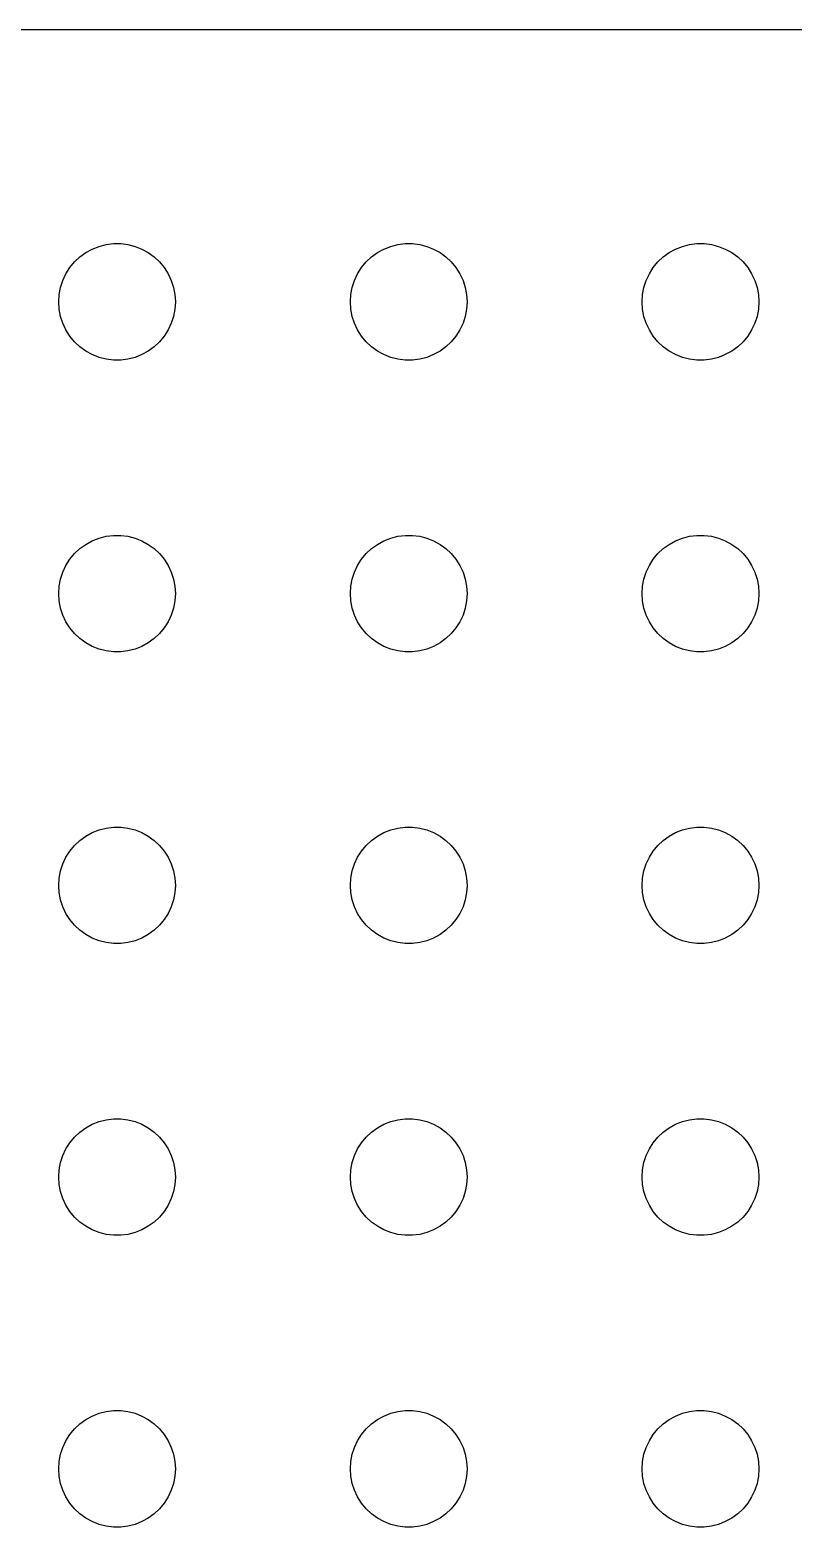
# Model space of a CAD drawing. Header units: metres. Extents: x -37 to 37, y 215 to 541.
# Drawn here: x -2.24 to 17.38, y 334.5 to 372.99 of the extents above; entities that cross this region are included whole.
import ezdxf

# ---------------------------------------------------------------- set-up
doc = ezdxf.new("R2010")
doc.units = ezdxf.units.M

msp = doc.modelspace()

# ---------------------------------------------------------------- linework, layer by layer
for p, q in [((32.3139, 372.99), (-32.3139, 372.99)), ((-0.956131, 367.156), (-0.803726, 367.266)), ((-0.803726, 367.266), (-0.638657, 367.357)), ((-0.638657, 367.357), (-0.463516, 367.427)), ((-0.463516, 367.427), (-0.281067, 367.473)), ((-0.281067, 367.473), (-0.094177, 367.497)), ((-0.094177, 367.497), (0.094177, 367.497)), ((0.094177, 367.497), (0.281067, 367.473)), ((0.281067, 367.473), (0.463516, 367.427)), ((0.463516, 367.427), (0.638657, 367.357)), ((0.638657, 367.357), (0.803726, 367.266)), ((0.803726, 367.266), (0.956131, 367.156)), ((6.54385, 367.156), (6.69626, 367.266)), ((6.69626, 367.266), (6.86133, 367.357)), ((6.86133, 367.357), (7.03647, 367.427)), ((7.03647, 367.427), (7.21892, 367.473)), ((7.21892, 367.473), (7.40581, 367.497)), ((7.40581, 367.497), (7.59418, 367.497)), ((7.59418, 367.497), (7.78107, 367.473)), ((7.78107, 367.473), (7.96352, 367.427)), ((7.96352, 367.427), (8.13866, 367.357)), ((8.13866, 367.357), (8.30373, 367.266)), ((8.30373, 367.266), (8.45613, 367.156)), ((14.0439, 367.156), (14.1963, 367.266)), ((14.1963, 367.266), (14.3613, 367.357)), ((14.3613, 367.357), (14.5365, 367.427)), ((14.5365, 367.427), (14.7189, 367.473)), ((14.7189, 367.473), (14.9058, 367.497)), ((14.9058, 367.497), (15.0942, 367.497)), ((15.0942, 367.497), (15.2811, 367.473)), ((15.2811, 367.473), (15.4635, 367.427)), ((15.4635, 367.427), (15.6387, 367.357)), ((15.6387, 367.357), (15.8037, 367.266)), ((15.8037, 367.266), (15.9561, 367.156)), ((-1.31445, 366.723), (-1.21352, 366.882)), ((-1.21352, 366.882), (-1.09344, 367.027)), ((-1.09344, 367.027), (-0.956131, 367.156)), ((0.956131, 367.156), (1.09344, 367.027)), ((1.09344, 367.027), (1.21352, 366.882)), ((1.21352, 366.882), (1.31445, 366.723)), ((6.18553, 366.723), (6.28647, 366.882)), ((6.28647, 366.882), (6.40654, 367.027)), ((6.40654, 367.027), (6.54385, 367.156)), ((8.45613, 367.156), (8.59344, 367.027)), ((8.59344, 367.027), (8.71352, 366.882)), ((8.71352, 366.882), (8.81445, 366.723)), ((13.6855, 366.723), (13.7865, 366.882)), ((13.7865, 366.882), (13.9065, 367.027)), ((13.9065, 367.027), (14.0439, 367.156)), ((15.9561, 367.156), (16.0934, 367.027)), ((16.0934, 367.027), (16.2135, 366.882)), ((16.2135, 366.882), (16.3145, 366.723)), ((-1.45287, 366.373), (-1.39465, 366.552)), ((-1.39465, 366.552), (-1.31445, 366.723)), ((1.31445, 366.723), (1.39465, 366.552)), ((1.39465, 366.552), (1.45287, 366.373)), ((6.04712, 366.373), (6.10533, 366.552)), ((6.10533, 366.552), (6.18553, 366.723)), ((8.81445, 366.723), (8.89465, 366.552)), ((8.89465, 366.552), (8.95287, 366.373)), ((13.5471, 366.373), (13.6053, 366.552)), ((13.6053, 366.552), (13.6855, 366.723)), ((16.3145, 366.723), (16.3947, 366.552)), ((16.3947, 366.552), (16.4529, 366.373)), ((-1.5, 366), (-1.48816, 366.188)), ((-1.48816, 366.188), (-1.45287, 366.373)), ((1.45287, 366.373), (1.48816, 366.188)), ((1.48816, 366.188), (1.5, 366)), ((6, 366), (6.01183, 366.188)), ((6.01183, 366.188), (6.04712, 366.373)), ((8.95287, 366.373), (8.98816, 366.188)), ((8.98816, 366.188), (9, 366)), ((13.5, 366), (13.5118, 366.188)), ((13.5118, 366.188), (13.5471, 366.373)), ((16.4529, 366.373), (16.4882, 366.188)), ((16.4882, 366.188), (16.5, 366)), ((-1.48816, 365.812), (-1.5, 366)), ((-1.45287, 365.627), (-1.48816, 365.812)), ((-1.39465, 365.448), (-1.45287, 365.627)), ((1.45287, 365.627), (1.39465, 365.448)), ((1.48816, 365.812), (1.45287, 365.627)), ((1.5, 366), (1.48816, 365.812)), ((6.01183, 365.812), (6, 366)), ((6.04712, 365.627), (6.01183, 365.812)), ((6.10533, 365.448), (6.04712, 365.627)), ((8.95287, 365.627), (8.89465, 365.448)), ((8.98816, 365.812), (8.95287, 365.627)), ((9, 366), (8.98816, 365.812)), ((13.5118, 365.812), (13.5, 366)), ((13.5471, 365.627), (13.5118, 365.812)), ((13.6053, 365.448), (13.5471, 365.627)), ((16.4529, 365.627), (16.3947, 365.448)), ((16.4882, 365.812), (16.4529, 365.627)), ((16.5, 366), (16.4882, 365.812)), ((-1.31445, 365.277), (-1.39465, 365.448)), ((-1.21352, 365.118), (-1.31445, 365.277)), ((1.31445, 365.277), (1.21352, 365.118)), ((1.39465, 365.448), (1.31445, 365.277)), ((6.18553, 365.277), (6.10533, 365.448)), ((6.28647, 365.118), (6.18553, 365.277)), ((8.81445, 365.277), (8.71352, 365.118)), ((8.89465, 365.448), (8.81445, 365.277)), ((13.6855, 365.277), (13.6053, 365.448)), ((13.7865, 365.118), (13.6855, 365.277)), ((16.3145, 365.277), (16.2135, 365.118)), ((16.3947, 365.448), (16.3145, 365.277)), ((-1.09344, 364.973), (-1.21352, 365.118)), ((-0.956131, 364.844), (-1.09344, 364.973)), ((1.09344, 364.973), (0.956131, 364.844)), ((1.21352, 365.118), (1.09344, 364.973)), ((6.40654, 364.973), (6.28647, 365.118)), ((6.54385, 364.844), (6.40654, 364.973)), ((8.59344, 364.973), (8.45613, 364.844)), ((8.71352, 365.118), (8.59344, 364.973)), ((13.9065, 364.973), (13.7865, 365.118)), ((14.0439, 364.844), (13.9065, 364.973)), ((16.0934, 364.973), (15.9561, 364.844)), ((16.2135, 365.118), (16.0934, 364.973)), ((-0.803726, 364.734), (-0.956131, 364.844)), ((-0.638657, 364.643), (-0.803726, 364.734)), ((-0.463516, 364.573), (-0.638657, 364.643)), ((-0.281067, 364.527), (-0.463516, 364.573)), ((-0.094177, 364.503), (-0.281067, 364.527)), ((0.094177, 364.503), (-0.094177, 364.503)), ((0.281067, 364.527), (0.094177, 364.503)), ((0.463516, 364.573), (0.281067, 364.527)), ((0.638657, 364.643), (0.463516, 364.573)), ((0.803726, 364.734), (0.638657, 364.643)), ((0.956131, 364.844), (0.803726, 364.734)), ((6.69626, 364.734), (6.54385, 364.844)), ((6.86133, 364.643), (6.69626, 364.734)), ((7.03647, 364.573), (6.86133, 364.643)), ((7.21892, 364.527), (7.03647, 364.573)), ((7.40581, 364.503), (7.21892, 364.527)), ((7.59418, 364.503), (7.40581, 364.503)), ((7.78107, 364.527), (7.59418, 364.503)), ((7.96352, 364.573), (7.78107, 364.527)), ((8.13866, 364.643), (7.96352, 364.573)), ((8.30373, 364.734), (8.13866, 364.643)), ((8.45613, 364.844), (8.30373, 364.734)), ((14.1963, 364.734), (14.0439, 364.844)), ((14.3613, 364.643), (14.1963, 364.734)), ((14.5365, 364.573), (14.3613, 364.643)), ((14.7189, 364.527), (14.5365, 364.573)), ((14.9058, 364.503), (14.7189, 364.527)), ((15.0942, 364.503), (14.9058, 364.503)), ((15.2811, 364.527), (15.0942, 364.503)), ((15.4635, 364.573), (15.2811, 364.527)), ((15.6387, 364.643), (15.4635, 364.573)), ((15.8037, 364.734), (15.6387, 364.643)), ((15.9561, 364.844), (15.8037, 364.734)), ((-0.803726, 359.766), (-0.638657, 359.857)), ((-0.638657, 359.857), (-0.463516, 359.927)), ((-0.463516, 359.927), (-0.281067, 359.973)), ((-0.281067, 359.973), (-0.094177, 359.997)), ((-0.094177, 359.997), (0.094177, 359.997)), ((0.094177, 359.997), (0.281067, 359.973)), ((0.281067, 359.973), (0.463516, 359.927)), ((0.463516, 359.927), (0.638657, 359.857)), ((0.638657, 359.857), (0.803726, 359.766)), ((6.69626, 359.766), (6.86133, 359.857)), ((6.86133, 359.857), (7.03647, 359.927)), ((7.03647, 359.927), (7.21892, 359.973)), ((7.21892, 359.973), (7.40581, 359.997)), ((7.40581, 359.997), (7.59418, 359.997)), ((7.59418, 359.997), (7.78107, 359.973)), ((7.78107, 359.973), (7.96352, 359.927)), ((7.96352, 359.927), (8.13866, 359.857)), ((8.13866, 359.857), (8.30373, 359.766)), ((14.1963, 359.766), (14.3613, 359.857)), ((14.3613, 359.857), (14.5365, 359.927)), ((14.5365, 359.927), (14.7189, 359.973)), ((14.7189, 359.973), (14.9058, 359.997)), ((14.9058, 359.997), (15.0942, 359.997)), ((15.0942, 359.997), (15.2811, 359.973)), ((15.2811, 359.973), (15.4635, 359.927)), ((15.4635, 359.927), (15.6387, 359.857)), ((15.6387, 359.857), (15.8037, 359.766)), ((-1.21352, 359.382), (-1.09344, 359.527)), ((-1.09344, 359.527), (-0.956131, 359.656)), ((-0.956131, 359.656), (-0.803726, 359.766)), ((0.803726, 359.766), (0.956131, 359.656)), ((0.956131, 359.656), (1.09344, 359.527)), ((1.09344, 359.527), (1.21352, 359.382)), ((6.28647, 359.382), (6.40654, 359.527)), ((6.40654, 359.527), (6.54385, 359.656)), ((6.54385, 359.656), (6.69626, 359.766)), ((8.30373, 359.766), (8.45613, 359.656)), ((8.45613, 359.656), (8.59344, 359.527)), ((8.59344, 359.527), (8.71352, 359.382)), ((13.7865, 359.382), (13.9065, 359.527)), ((13.9065, 359.527), (14.0439, 359.656)), ((14.0439, 359.656), (14.1963, 359.766)), ((15.8037, 359.766), (15.9561, 359.656)), ((15.9561, 359.656), (16.0934, 359.527)), ((16.0934, 359.527), (16.2135, 359.382)), ((-1.39465, 359.052), (-1.31445, 359.223)), ((-1.31445, 359.223), (-1.21352, 359.382)), ((1.21352, 359.382), (1.31445, 359.223)), ((1.31445, 359.223), (1.39465, 359.052)), ((6.10533, 359.052), (6.18553, 359.223)), ((6.18553, 359.223), (6.28647, 359.382)), ((8.71352, 359.382), (8.81445, 359.223)), ((8.81445, 359.223), (8.89465, 359.052)), ((13.6053, 359.052), (13.6855, 359.223)), ((13.6855, 359.223), (13.7865, 359.382)), ((16.2135, 359.382), (16.3145, 359.223)), ((16.3145, 359.223), (16.3947, 359.052)), ((-1.48816, 358.688), (-1.45287, 358.873)), ((-1.45287, 358.873), (-1.39465, 359.052)), ((1.39465, 359.052), (1.45287, 358.873)), ((1.45287, 358.873), (1.48816, 358.688)), ((6.01183, 358.688), (6.04712, 358.873)), ((6.04712, 358.873), (6.10533, 359.052)), ((8.89465, 359.052), (8.95287, 358.873)), ((8.95287, 358.873), (8.98816, 358.688)), ((13.5118, 358.688), (13.5471, 358.873)), ((13.5471, 358.873), (13.6053, 359.052)), ((16.3947, 359.052), (16.4529, 358.873)), ((16.4529, 358.873), (16.4882, 358.688)), ((-1.5, 358.5), (-1.48816, 358.688)), ((-1.48816, 358.312), (-1.5, 358.5)), ((1.48816, 358.688), (1.5, 358.5)), ((1.5, 358.5), (1.48816, 358.312)), ((6, 358.5), (6.01183, 358.688)), ((6.01183, 358.312), (6, 358.5)), ((8.98816, 358.688), (9, 358.5)), ((9, 358.5), (8.98816, 358.312)), ((13.5, 358.5), (13.5118, 358.688)), ((13.5118, 358.312), (13.5, 358.5)), ((16.4882, 358.688), (16.5, 358.5)), ((16.5, 358.5), (16.4882, 358.312)), ((-1.45287, 358.127), (-1.48816, 358.312)), ((-1.39465, 357.948), (-1.45287, 358.127)), ((-1.31445, 357.777), (-1.39465, 357.948)), ((1.39465, 357.948), (1.31445, 357.777)), ((1.45287, 358.127), (1.39465, 357.948)), ((1.48816, 358.312), (1.45287, 358.127)), ((6.04712, 358.127), (6.01183, 358.312)), ((6.10533, 357.948), (6.04712, 358.127)), ((6.18553, 357.777), (6.10533, 357.948)), ((8.89465, 357.948), (8.81445, 357.777)), ((8.95287, 358.127), (8.89465, 357.948)), ((8.98816, 358.312), (8.95287, 358.127)), ((13.5471, 358.127), (13.5118, 358.312)), ((13.6053, 357.948), (13.5471, 358.127)), ((13.6855, 357.777), (13.6053, 357.948)), ((16.3947, 357.948), (16.3145, 357.777)), ((16.4529, 358.127), (16.3947, 357.948)), ((16.4882, 358.312), (16.4529, 358.127)), ((-1.21352, 357.618), (-1.31445, 357.777)), ((-1.09344, 357.473), (-1.21352, 357.618)), ((1.21352, 357.618), (1.09344, 357.473)), ((1.31445, 357.777), (1.21352, 357.618)), ((6.28647, 357.618), (6.18553, 357.777)), ((6.40654, 357.473), (6.28647, 357.618)), ((8.71352, 357.618), (8.59344, 357.473)), ((8.81445, 357.777), (8.71352, 357.618)), ((13.7865, 357.618), (13.6855, 357.777)), ((13.9065, 357.473), (13.7865, 357.618)), ((16.2135, 357.618), (16.0934, 357.473)), ((16.3145, 357.777), (16.2135, 357.618)), ((-0.956131, 357.344), (-1.09344, 357.473)), ((-0.803726, 357.234), (-0.956131, 357.344)), ((-0.638657, 357.143), (-0.803726, 357.234)), ((0.803726, 357.234), (0.638657, 357.143)), ((0.956131, 357.344), (0.803726, 357.234)), ((1.09344, 357.473), (0.956131, 357.344)), ((6.54385, 357.344), (6.40654, 357.473)), ((6.69626, 357.234), (6.54385, 357.344)), ((6.86133, 357.143), (6.69626, 357.234)), ((8.30373, 357.234), (8.13866, 357.143)), ((8.45613, 357.344), (8.30373, 357.234)), ((8.59344, 357.473), (8.45613, 357.344)), ((14.0439, 357.344), (13.9065, 357.473)), ((14.1963, 357.234), (14.0439, 357.344)), ((14.3613, 357.143), (14.1963, 357.234)), ((15.8037, 357.234), (15.6387, 357.143)), ((15.9561, 357.344), (15.8037, 357.234)), ((16.0934, 357.473), (15.9561, 357.344)), ((-0.463516, 357.073), (-0.638657, 357.143)), ((-0.281067, 357.027), (-0.463516, 357.073)), ((-0.094177, 357.003), (-0.281067, 357.027)), ((0.094177, 357.003), (-0.094177, 357.003)), ((0.281067, 357.027), (0.094177, 357.003)), ((0.463516, 357.073), (0.281067, 357.027)), ((0.638657, 357.143), (0.463516, 357.073)), ((7.03647, 357.073), (6.86133, 357.143)), ((7.21892, 357.027), (7.03647, 357.073)), ((7.40581, 357.003), (7.21892, 357.027)), ((7.59418, 357.003), (7.40581, 357.003)), ((7.78107, 357.027), (7.59418, 357.003)), ((7.96352, 357.073), (7.78107, 357.027)), ((8.13866, 357.143), (7.96352, 357.073)), ((14.5365, 357.073), (14.3613, 357.143)), ((14.7189, 357.027), (14.5365, 357.073)), ((14.9058, 357.003), (14.7189, 357.027)), ((15.0942, 357.003), (14.9058, 357.003)), ((15.2811, 357.027), (15.0942, 357.003)), ((15.4635, 357.073), (15.2811, 357.027)), ((15.6387, 357.143), (15.4635, 357.073)), ((-0.956131, 352.156), (-0.803726, 352.266)), ((-0.803726, 352.266), (-0.638657, 352.357)), ((-0.638657, 352.357), (-0.463516, 352.427)), ((-0.463516, 352.427), (-0.281067, 352.473)), ((-0.281067, 352.473), (-0.094177, 352.497)), ((-0.094177, 352.497), (0.094177, 352.497)), ((0.094177, 352.497), (0.281067, 352.473)), ((0.281067, 352.473), (0.463516, 352.427)), ((0.463516, 352.427), (0.638657, 352.357)), ((0.638657, 352.357), (0.803726, 352.266)), ((0.803726, 352.266), (0.956131, 352.156)), ((6.54385, 352.156), (6.69626, 352.266)), ((6.69626, 352.266), (6.86133, 352.357)), ((6.86133, 352.357), (7.03647, 352.427)), ((7.03647, 352.427), (7.21892, 352.473)), ((7.21892, 352.473), (7.40581, 352.497)), ((7.40581, 352.497), (7.59418, 352.497)), ((7.59418, 352.497), (7.78107, 352.473)), ((7.78107, 352.473), (7.96352, 352.427)), ((7.96352, 352.427), (8.13866, 352.357)), ((8.13866, 352.357), (8.30373, 352.266)), ((8.30373, 352.266), (8.45613, 352.156)), ((14.0439, 352.156), (14.1963, 352.266)), ((14.1963, 352.266), (14.3613, 352.357)), ((14.3613, 352.357), (14.5365, 352.427)), ((14.5365, 352.427), (14.7189, 352.473)), ((14.7189, 352.473), (14.9058, 352.497)), ((14.9058, 352.497), (15.0942, 352.497)), ((15.0942, 352.497), (15.2811, 352.473)), ((15.2811, 352.473), (15.4635, 352.427)), ((15.4635, 352.427), (15.6387, 352.357)), ((15.6387, 352.357), (15.8037, 352.266)), ((15.8037, 352.266), (15.9561, 352.156)), ((-1.31445, 351.723), (-1.21352, 351.882)), ((-1.21352, 351.882), (-1.09344, 352.027)), ((-1.09344, 352.027), (-0.956131, 352.156)), ((0.956131, 352.156), (1.09344, 352.027)), ((1.09344, 352.027), (1.21352, 351.882)), ((1.21352, 351.882), (1.31445, 351.723)), ((6.18553, 351.723), (6.28647, 351.882)), ((6.28647, 351.882), (6.40654, 352.027)), ((6.40654, 352.027), (6.54385, 352.156)), ((8.45613, 352.156), (8.59344, 352.027)), ((8.59344, 352.027), (8.71352, 351.882)), ((8.71352, 351.882), (8.81445, 351.723)), ((13.6855, 351.723), (13.7865, 351.882)), ((13.7865, 351.882), (13.9065, 352.027)), ((13.9065, 352.027), (14.0439, 352.156)), ((15.9561, 352.156), (16.0934, 352.027)), ((16.0934, 352.027), (16.2135, 351.882)), ((16.2135, 351.882), (16.3145, 351.723)), ((-1.45287, 351.373), (-1.39465, 351.552)), ((-1.39465, 351.552), (-1.31445, 351.723)), ((1.31445, 351.723), (1.39465, 351.552)), ((1.39465, 351.552), (1.45287, 351.373)), ((6.04712, 351.373), (6.10533, 351.552)), ((6.10533, 351.552), (6.18553, 351.723)), ((8.81445, 351.723), (8.89465, 351.552)), ((8.89465, 351.552), (8.95287, 351.373)), ((13.5471, 351.373), (13.6053, 351.552)), ((13.6053, 351.552), (13.6855, 351.723)), ((16.3145, 351.723), (16.3947, 351.552)), ((16.3947, 351.552), (16.4529, 351.373)), ((-1.5, 351), (-1.48816, 351.188)), ((-1.48816, 351.188), (-1.45287, 351.373)), ((1.45287, 351.373), (1.48816, 351.188)), ((1.48816, 351.188), (1.5, 351)), ((6, 351), (6.01183, 351.188)), ((6.01183, 351.188), (6.04712, 351.373)), ((8.95287, 351.373), (8.98816, 351.188)), ((8.98816, 351.188), (9, 351)), ((13.5, 351), (13.5118, 351.188)), ((13.5118, 351.188), (13.5471, 351.373)), ((16.4529, 351.373), (16.4882, 351.188)), ((16.4882, 351.188), (16.5, 351)), ((-1.48816, 350.812), (-1.5, 351)), ((-1.45287, 350.627), (-1.48816, 350.812)), ((-1.39465, 350.448), (-1.45287, 350.627)), ((1.45287, 350.627), (1.39465, 350.448)), ((1.48816, 350.812), (1.45287, 350.627)), ((1.5, 351), (1.48816, 350.812)), ((6.01183, 350.812), (6, 351)), ((6.04712, 350.627), (6.01183, 350.812)), ((6.10533, 350.448), (6.04712, 350.627)), ((8.95287, 350.627), (8.89465, 350.448)), ((8.98816, 350.812), (8.95287, 350.627)), ((9, 351), (8.98816, 350.812)), ((13.5118, 350.812), (13.5, 351)), ((13.5471, 350.627), (13.5118, 350.812)), ((13.6053, 350.448), (13.5471, 350.627)), ((16.4529, 350.627), (16.3947, 350.448)), ((16.4882, 350.812), (16.4529, 350.627)), ((16.5, 351), (16.4882, 350.812)), ((-1.31445, 350.277), (-1.39465, 350.448)), ((-1.21352, 350.118), (-1.31445, 350.277)), ((1.31445, 350.277), (1.21352, 350.118)), ((1.39465, 350.448), (1.31445, 350.277)), ((6.18553, 350.277), (6.10533, 350.448)), ((6.28647, 350.118), (6.18553, 350.277)), ((8.81445, 350.277), (8.71352, 350.118)), ((8.89465, 350.448), (8.81445, 350.277)), ((13.6855, 350.277), (13.6053, 350.448)), ((13.7865, 350.118), (13.6855, 350.277)), ((16.3145, 350.277), (16.2135, 350.118)), ((16.3947, 350.448), (16.3145, 350.277)), ((-1.09344, 349.973), (-1.21352, 350.118)), ((-0.956131, 349.844), (-1.09344, 349.973)), ((1.09344, 349.973), (0.956131, 349.844)), ((1.21352, 350.118), (1.09344, 349.973)), ((6.40654, 349.973), (6.28647, 350.118)), ((6.54385, 349.844), (6.40654, 349.973)), ((8.59344, 349.973), (8.45613, 349.844)), ((8.71352, 350.118), (8.59344, 349.973)), ((13.9065, 349.973), (13.7865, 350.118)), ((14.0439, 349.844), (13.9065, 349.973)), ((16.0934, 349.973), (15.9561, 349.844)), ((16.2135, 350.118), (16.0934, 349.973)), ((-0.803726, 349.734), (-0.956131, 349.844)), ((-0.638657, 349.643), (-0.803726, 349.734)), ((-0.463516, 349.573), (-0.638657, 349.643)), ((-0.281067, 349.527), (-0.463516, 349.573)), ((-0.094177, 349.503), (-0.281067, 349.527)), ((0.094177, 349.503), (-0.094177, 349.503)), ((0.281067, 349.527), (0.094177, 349.503)), ((0.463516, 349.573), (0.281067, 349.527)), ((0.638657, 349.643), (0.463516, 349.573)), ((0.803726, 349.734), (0.638657, 349.643)), ((0.956131, 349.844), (0.803726, 349.734)), ((6.69626, 349.734), (6.54385, 349.844)), ((6.86133, 349.643), (6.69626, 349.734)), ((7.03647, 349.573), (6.86133, 349.643)), ((7.21892, 349.527), (7.03647, 349.573)), ((7.40581, 349.503), (7.21892, 349.527)), ((7.59418, 349.503), (7.40581, 349.503)), ((7.78107, 349.527), (7.59418, 349.503)), ((7.96352, 349.573), (7.78107, 349.527)), ((8.13866, 349.643), (7.96352, 349.573)), ((8.30373, 349.734), (8.13866, 349.643)), ((8.45613, 349.844), (8.30373, 349.734)), ((14.1963, 349.734), (14.0439, 349.844)), ((14.3613, 349.643), (14.1963, 349.734)), ((14.5365, 349.573), (14.3613, 349.643)), ((14.7189, 349.527), (14.5365, 349.573)), ((14.9058, 349.503), (14.7189, 349.527)), ((15.0942, 349.503), (14.9058, 349.503)), ((15.2811, 349.527), (15.0942, 349.503)), ((15.4635, 349.573), (15.2811, 349.527)), ((15.6387, 349.643), (15.4635, 349.573)), ((15.8037, 349.734), (15.6387, 349.643)), ((15.9561, 349.844), (15.8037, 349.734)), ((-0.803726, 344.766), (-0.638657, 344.857)), ((-0.638657, 344.857), (-0.463516, 344.927)), ((-0.463516, 344.927), (-0.281067, 344.973)), ((-0.281067, 344.973), (-0.094177, 344.997)), ((-0.094177, 344.997), (0.094177, 344.997)), ((0.094177, 344.997), (0.281067, 344.973)), ((0.281067, 344.973), (0.463516, 344.927)), ((0.463516, 344.927), (0.638657, 344.857)), ((0.638657, 344.857), (0.803726, 344.766)), ((6.69626, 344.766), (6.86133, 344.857)), ((6.86133, 344.857), (7.03647, 344.927)), ((7.03647, 344.927), (7.21892, 344.973)), ((7.21892, 344.973), (7.40581, 344.997)), ((7.40581, 344.997), (7.59418, 344.997)), ((7.59418, 344.997), (7.78107, 344.973)), ((7.78107, 344.973), (7.96352, 344.927)), ((7.96352, 344.927), (8.13866, 344.857)), ((8.13866, 344.857), (8.30373, 344.766)), ((14.1963, 344.766), (14.3613, 344.857)), ((14.3613, 344.857), (14.5365, 344.927)), ((14.5365, 344.927), (14.7189, 344.973)), ((14.7189, 344.973), (14.9058, 344.997)), ((14.9058, 344.997), (15.0942, 344.997)), ((15.0942, 344.997), (15.2811, 344.973)), ((15.2811, 344.973), (15.4635, 344.927)), ((15.4635, 344.927), (15.6387, 344.857)), ((15.6387, 344.857), (15.8037, 344.766)), ((-1.21352, 344.382), (-1.09344, 344.527)), ((-1.09344, 344.527), (-0.956131, 344.656)), ((-0.956131, 344.656), (-0.803726, 344.766)), ((0.803726, 344.766), (0.956131, 344.656)), ((0.956131, 344.656), (1.09344, 344.527)), ((1.09344, 344.527), (1.21352, 344.382)), ((6.28647, 344.382), (6.40654, 344.527)), ((6.40654, 344.527), (6.54385, 344.656)), ((6.54385, 344.656), (6.69626, 344.766)), ((8.30373, 344.766), (8.45613, 344.656)), ((8.45613, 344.656), (8.59344, 344.527)), ((8.59344, 344.527), (8.71352, 344.382)), ((13.7865, 344.382), (13.9065, 344.527)), ((13.9065, 344.527), (14.0439, 344.656)), ((14.0439, 344.656), (14.1963, 344.766)), ((15.8037, 344.766), (15.9561, 344.656)), ((15.9561, 344.656), (16.0934, 344.527)), ((16.0934, 344.527), (16.2135, 344.382)), ((-1.39465, 344.052), (-1.31445, 344.223)), ((-1.31445, 344.223), (-1.21352, 344.382)), ((1.21352, 344.382), (1.31445, 344.223)), ((1.31445, 344.223), (1.39465, 344.052)), ((6.10533, 344.052), (6.18553, 344.223)), ((6.18553, 344.223), (6.28647, 344.382)), ((8.71352, 344.382), (8.81445, 344.223)), ((8.81445, 344.223), (8.89465, 344.052)), ((13.6053, 344.052), (13.6855, 344.223)), ((13.6855, 344.223), (13.7865, 344.382)), ((16.2135, 344.382), (16.3145, 344.223)), ((16.3145, 344.223), (16.3947, 344.052)), ((-1.48816, 343.688), (-1.45287, 343.873)), ((-1.45287, 343.873), (-1.39465, 344.052)), ((1.39465, 344.052), (1.45287, 343.873)), ((1.45287, 343.873), (1.48816, 343.688)), ((6.01183, 343.688), (6.04712, 343.873)), ((6.04712, 343.873), (6.10533, 344.052)), ((8.89465, 344.052), (8.95287, 343.873)), ((8.95287, 343.873), (8.98816, 343.688)), ((13.5118, 343.688), (13.5471, 343.873)), ((13.5471, 343.873), (13.6053, 344.052)), ((16.3947, 344.052), (16.4529, 343.873)), ((16.4529, 343.873), (16.4882, 343.688)), ((-1.5, 343.5), (-1.48816, 343.688)), ((-1.48816, 343.312), (-1.5, 343.5)), ((-1.45287, 343.127), (-1.48816, 343.312)), ((1.48816, 343.312), (1.45287, 343.127)), ((1.48816, 343.688), (1.5, 343.5)), ((1.5, 343.5), (1.48816, 343.312)), ((6, 343.5), (6.01183, 343.688)), ((6.01183, 343.312), (6, 343.5)), ((6.04712, 343.127), (6.01183, 343.312)), ((8.98816, 343.312), (8.95287, 343.127)), ((8.98816, 343.688), (9, 343.5)), ((9, 343.5), (8.98816, 343.312)), ((13.5, 343.5), (13.5118, 343.688)), ((13.5118, 343.312), (13.5, 343.5)), ((13.5471, 343.127), (13.5118, 343.312)), ((16.4882, 343.312), (16.4529, 343.127)), ((16.4882, 343.688), (16.5, 343.5)), ((16.5, 343.5), (16.4882, 343.312)), ((-1.39465, 342.948), (-1.45287, 343.127)), ((-1.31445, 342.777), (-1.39465, 342.948)), ((1.39465, 342.948), (1.31445, 342.777)), ((1.45287, 343.127), (1.39465, 342.948)), ((6.10533, 342.948), (6.04712, 343.127)), ((6.18553, 342.777), (6.10533, 342.948)), ((8.89465, 342.948), (8.81445, 342.777)), ((8.95287, 343.127), (8.89465, 342.948)), ((13.6053, 342.948), (13.5471, 343.127)), ((13.6855, 342.777), (13.6053, 342.948)), ((16.3947, 342.948), (16.3145, 342.777)), ((16.4529, 343.127), (16.3947, 342.948)), ((-1.21352, 342.618), (-1.31445, 342.777)), ((-1.09344, 342.473), (-1.21352, 342.618)), ((1.21352, 342.618), (1.09344, 342.473)), ((1.31445, 342.777), (1.21352, 342.618)), ((6.28647, 342.618), (6.18553, 342.777)), ((6.40654, 342.473), (6.28647, 342.618)), ((8.71352, 342.618), (8.59344, 342.473)), ((8.81445, 342.777), (8.71352, 342.618)), ((13.7865, 342.618), (13.6855, 342.777)), ((13.9065, 342.473), (13.7865, 342.618)), ((16.2135, 342.618), (16.0934, 342.473)), ((16.3145, 342.777), (16.2135, 342.618)), ((-0.956131, 342.344), (-1.09344, 342.473)), ((-0.803726, 342.234), (-0.956131, 342.344)), ((-0.638657, 342.143), (-0.803726, 342.234)), ((0.803726, 342.234), (0.638657, 342.143)), ((0.956131, 342.344), (0.803726, 342.234)), ((1.09344, 342.473), (0.956131, 342.344)), ((6.54385, 342.344), (6.40654, 342.473)), ((6.69626, 342.234), (6.54385, 342.344)), ((6.86133, 342.143), (6.69626, 342.234)), ((8.30373, 342.234), (8.13866, 342.143)), ((8.45613, 342.344), (8.30373, 342.234)), ((8.59344, 342.473), (8.45613, 342.344)), ((14.0439, 342.344), (13.9065, 342.473)), ((14.1963, 342.234), (14.0439, 342.344)), ((14.3613, 342.143), (14.1963, 342.234)), ((15.8037, 342.234), (15.6387, 342.143)), ((15.9561, 342.344), (15.8037, 342.234)), ((16.0934, 342.473), (15.9561, 342.344)), ((-0.463516, 342.073), (-0.638657, 342.143)), ((-0.281067, 342.027), (-0.463516, 342.073)), ((-0.094177, 342.003), (-0.281067, 342.027)), ((0.094177, 342.003), (-0.094177, 342.003)), ((0.281067, 342.027), (0.094177, 342.003)), ((0.463516, 342.073), (0.281067, 342.027)), ((0.638657, 342.143), (0.463516, 342.073)), ((7.03647, 342.073), (6.86133, 342.143)), ((7.21892, 342.027), (7.03647, 342.073)), ((7.40581, 342.003), (7.21892, 342.027)), ((7.59418, 342.003), (7.40581, 342.003)), ((7.78107, 342.027), (7.59418, 342.003)), ((7.96352, 342.073), (7.78107, 342.027)), ((8.13866, 342.143), (7.96352, 342.073)), ((14.5365, 342.073), (14.3613, 342.143)), ((14.7189, 342.027), (14.5365, 342.073)), ((14.9058, 342.003), (14.7189, 342.027)), ((15.0942, 342.003), (14.9058, 342.003)), ((15.2811, 342.027), (15.0942, 342.003)), ((15.4635, 342.073), (15.2811, 342.027)), ((15.6387, 342.143), (15.4635, 342.073)), ((-1.09344, 337.027), (-0.956131, 337.156)), ((-0.956131, 337.156), (-0.803726, 337.266)), ((-0.803726, 337.266), (-0.638657, 337.357)), ((-0.638657, 337.357), (-0.463516, 337.427)), ((-0.463516, 337.427), (-0.281067, 337.473)), ((-0.281067, 337.473), (-0.094177, 337.497)), ((-0.094177, 337.497), (0.094177, 337.497)), ((0.094177, 337.497), (0.281067, 337.473)), ((0.281067, 337.473), (0.463516, 337.427)), ((0.463516, 337.427), (0.638657, 337.357)), ((0.638657, 337.357), (0.803726, 337.266)), ((0.803726, 337.266), (0.956131, 337.156)), ((0.956131, 337.156), (1.09344, 337.027)), ((6.40654, 337.027), (6.54385, 337.156)), ((6.54385, 337.156), (6.69626, 337.266)), ((6.69626, 337.266), (6.86133, 337.357)), ((6.86133, 337.357), (7.03647, 337.427)), ((7.03647, 337.427), (7.21892, 337.473)), ((7.21892, 337.473), (7.40581, 337.497)), ((7.40581, 337.497), (7.59418, 337.497)), ((7.59418, 337.497), (7.78107, 337.473)), ((7.78107, 337.473), (7.96352, 337.427)), ((7.96352, 337.427), (8.13866, 337.357)), ((8.13866, 337.357), (8.30373, 337.266)), ((8.30373, 337.266), (8.45613, 337.156)), ((8.45613, 337.156), (8.59344, 337.027)), ((13.9065, 337.027), (14.0439, 337.156)), ((14.0439, 337.156), (14.1963, 337.266)), ((14.1963, 337.266), (14.3613, 337.357)), ((14.3613, 337.357), (14.5365, 337.427)), ((14.5365, 337.427), (14.7189, 337.473)), ((14.7189, 337.473), (14.9058, 337.497)), ((14.9058, 337.497), (15.0942, 337.497)), ((15.0942, 337.497), (15.2811, 337.473)), ((15.2811, 337.473), (15.4635, 337.427)), ((15.4635, 337.427), (15.6387, 337.357)), ((15.6387, 337.357), (15.8037, 337.266)), ((15.8037, 337.266), (15.9561, 337.156)), ((15.9561, 337.156), (16.0934, 337.027)), ((-1.31445, 336.723), (-1.21352, 336.882)), ((-1.21352, 336.882), (-1.09344, 337.027)), ((1.09344, 337.027), (1.21352, 336.882)), ((1.21352, 336.882), (1.31445, 336.723)), ((6.18553, 336.723), (6.28647, 336.882)), ((6.28647, 336.882), (6.40654, 337.027)), ((8.59344, 337.027), (8.71352, 336.882)), ((8.71352, 336.882), (8.81445, 336.723)), ((13.6855, 336.723), (13.7865, 336.882)), ((13.7865, 336.882), (13.9065, 337.027)), ((16.0934, 337.027), (16.2135, 336.882)), ((16.2135, 336.882), (16.3145, 336.723)), ((-1.45287, 336.373), (-1.39465, 336.552)), ((-1.39465, 336.552), (-1.31445, 336.723)), ((1.31445, 336.723), (1.39465, 336.552)), ((1.39465, 336.552), (1.45287, 336.373)), ((6.04712, 336.373), (6.10533, 336.552)), ((6.10533, 336.552), (6.18553, 336.723)), ((8.81445, 336.723), (8.89465, 336.552)), ((8.89465, 336.552), (8.95287, 336.373)), ((13.5471, 336.373), (13.6053, 336.552)), ((13.6053, 336.552), (13.6855, 336.723)), ((16.3145, 336.723), (16.3947, 336.552)), ((16.3947, 336.552), (16.4529, 336.373)), ((-1.5, 336), (-1.48816, 336.188)), ((-1.48816, 335.812), (-1.5, 336)), ((-1.48816, 336.188), (-1.45287, 336.373)), ((1.45287, 336.373), (1.48816, 336.188)), ((1.48816, 336.188), (1.5, 336)), ((1.5, 336), (1.48816, 335.812)), ((6, 336), (6.01183, 336.188)), ((6.01183, 335.812), (6, 336)), ((6.01183, 336.188), (6.04712, 336.373)), ((8.95287, 336.373), (8.98816, 336.188)), ((8.98816, 336.188), (9, 336)), ((9, 336), (8.98816, 335.812)), ((13.5, 336), (13.5118, 336.188)), ((13.5118, 335.812), (13.5, 336)), ((13.5118, 336.188), (13.5471, 336.373)), ((16.4529, 336.373), (16.4882, 336.188)), ((16.4882, 336.188), (16.5, 336)), ((16.5, 336), (16.4882, 335.812)), ((-1.45287, 335.627), (-1.48816, 335.812)), ((-1.39465, 335.448), (-1.45287, 335.627)), ((1.45287, 335.627), (1.39465, 335.448)), ((1.48816, 335.812), (1.45287, 335.627)), ((6.04712, 335.627), (6.01183, 335.812)), ((6.10533, 335.448), (6.04712, 335.627)), ((8.95287, 335.627), (8.89465, 335.448)), ((8.98816, 335.812), (8.95287, 335.627)), ((13.5471, 335.627), (13.5118, 335.812)), ((13.6053, 335.448), (13.5471, 335.627)), ((16.4529, 335.627), (16.3947, 335.448)), ((16.4882, 335.812), (16.4529, 335.627)), ((-1.31445, 335.277), (-1.39465, 335.448)), ((-1.21352, 335.118), (-1.31445, 335.277)), ((1.31445, 335.277), (1.21352, 335.118)), ((1.39465, 335.448), (1.31445, 335.277)), ((6.18553, 335.277), (6.10533, 335.448)), ((6.28647, 335.118), (6.18553, 335.277)), ((8.81445, 335.277), (8.71352, 335.118)), ((8.89465, 335.448), (8.81445, 335.277)), ((13.6855, 335.277), (13.6053, 335.448)), ((13.7865, 335.118), (13.6855, 335.277)), ((16.3145, 335.277), (16.2135, 335.118)), ((16.3947, 335.448), (16.3145, 335.277)), ((-1.09344, 334.973), (-1.21352, 335.118)), ((-0.956131, 334.844), (-1.09344, 334.973)), ((-0.803726, 334.734), (-0.956131, 334.844)), ((0.956131, 334.844), (0.803726, 334.734)), ((1.09344, 334.973), (0.956131, 334.844)), ((1.21352, 335.118), (1.09344, 334.973)), ((6.40654, 334.973), (6.28647, 335.118)), ((6.54385, 334.844), (6.40654, 334.973)), ((6.69626, 334.734), (6.54385, 334.844)), ((8.45613, 334.844), (8.30373, 334.734)), ((8.59344, 334.973), (8.45613, 334.844)), ((8.71352, 335.118), (8.59344, 334.973)), ((13.9065, 334.973), (13.7865, 335.118)), ((14.0439, 334.844), (13.9065, 334.973)), ((14.1963, 334.734), (14.0439, 334.844)), ((15.9561, 334.844), (15.8037, 334.734)), ((16.0934, 334.973), (15.9561, 334.844)), ((16.2135, 335.118), (16.0934, 334.973)), ((-0.638657, 334.643), (-0.803726, 334.734)), ((-0.463516, 334.573), (-0.638657, 334.643)), ((-0.281067, 334.527), (-0.463516, 334.573)), ((-0.094177, 334.503), (-0.281067, 334.527)), ((0.094177, 334.503), (-0.094177, 334.503)), ((0.281067, 334.527), (0.094177, 334.503)), ((0.463516, 334.573), (0.281067, 334.527)), ((0.638657, 334.643), (0.463516, 334.573)), ((0.803726, 334.734), (0.638657, 334.643)), ((6.86133, 334.643), (6.69626, 334.734)), ((7.03647, 334.573), (6.86133, 334.643)), ((7.21892, 334.527), (7.03647, 334.573)), ((7.40581, 334.503), (7.21892, 334.527)), ((7.59418, 334.503), (7.40581, 334.503)), ((7.78107, 334.527), (7.59418, 334.503)), ((7.96352, 334.573), (7.78107, 334.527)), ((8.13866, 334.643), (7.96352, 334.573)), ((8.30373, 334.734), (8.13866, 334.643)), ((14.3613, 334.643), (14.1963, 334.734)), ((14.5365, 334.573), (14.3613, 334.643)), ((14.7189, 334.527), (14.5365, 334.573)), ((14.9058, 334.503), (14.7189, 334.527)), ((15.0942, 334.503), (14.9058, 334.503)), ((15.2811, 334.527), (15.0942, 334.503)), ((15.4635, 334.573), (15.2811, 334.527)), ((15.6387, 334.643), (15.4635, 334.573)), ((15.8037, 334.734), (15.6387, 334.643))]:
    msp.add_line(p, q)

doc.saveas('drawing.dxf')
